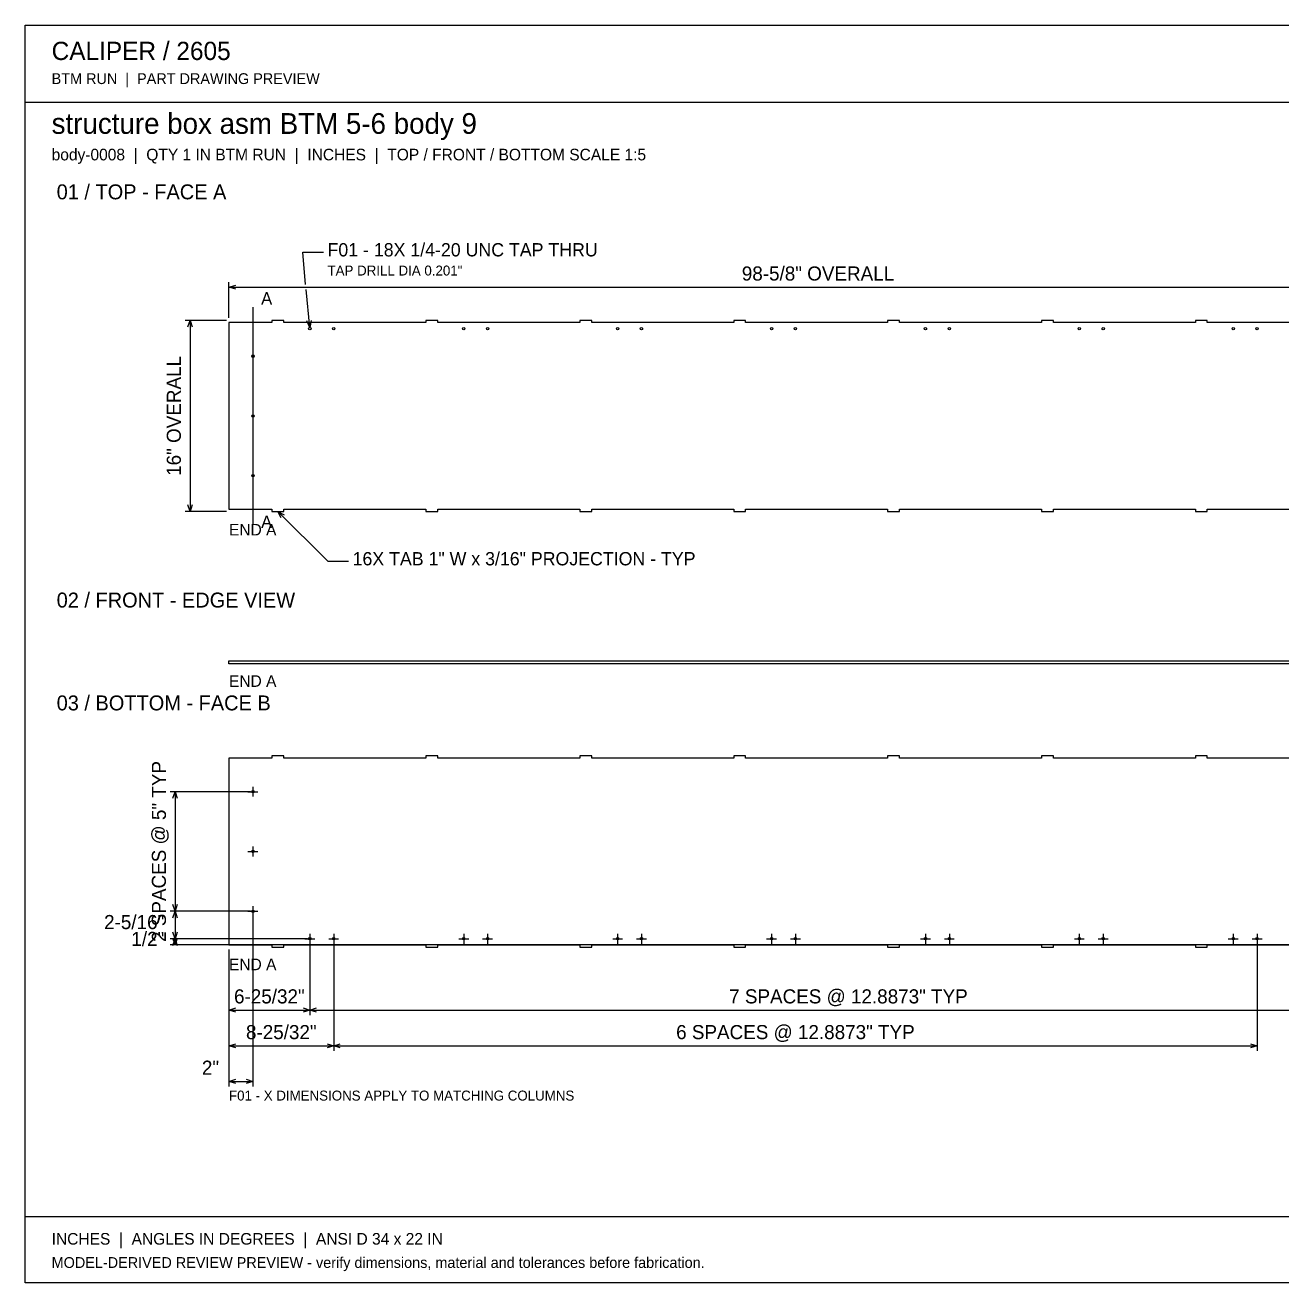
# Model space of a CAD drawing. Header units: inches. Extents: x 2 to 168, y 2 to 108.
# Drawn here: x 2.4 to 107.6, y 2.4 to 107.6 of the extents above; entities that cross this region are included whole.
import ezdxf
from ezdxf.enums import TextEntityAlignment as Align

# ---------------------------------------------------------------- set-up
doc = ezdxf.new("R2010")
doc.units = ezdxf.units.IN
doc.header["$MEASUREMENT"] = 0

msp = doc.modelspace()

# ---------------------------------------------------------------- linework, layer by layer
at = {"layer": 'ANNOTATION'}
for p, q in [((25.85, 85.92), (25.6, 88.63)), ((25.6, 88.63), (27.33, 88.63)), ((19.43, 83.14), (19.43, 86.13)), ((19.43, 85.71), (19.99, 85.88)), ((19.43, 85.71), (118.07, 85.71)), ((19.99, 85.53), (19.43, 85.71)), ((26.19, 82.34), (25.89, 85.5)), ((21.43, 84.04), (21.43, 65.89)), ((19.22, 82.93), (15.75, 82.93)), ((15.99, 82.38), (16.17, 82.93)), ((16.17, 82.93), (16.17, 66.93)), ((16.17, 82.93), (16.34, 82.38)), ((26.19, 82.34), (25.96, 82.88)), ((26.31, 82.91), (26.19, 82.34)), ((16.17, 66.93), (15.99, 67.49)), ((16.34, 67.49), (16.17, 66.93)), ((19.22, 66.93), (15.75, 66.93)), ((23.53, 66.93), (27.7, 62.76)), ((23.8, 66.41), (23.53, 66.93)), ((23.53, 66.93), (24.05, 66.66)), ((27.7, 62.76), (29.43, 62.76)), ((21.22, 43.47), (14.5, 43.47)), ((14.74, 42.92), (14.92, 43.47)), ((14.92, 43.47), (14.92, 33.47)), ((14.92, 43.47), (15.09, 42.92)), ((21.01, 43.47), (21.85, 43.47)), ((21.43, 43.89), (21.43, 43.06)), ((21.01, 38.47), (21.85, 38.47)), ((21.43, 38.89), (21.43, 38.06)), ((14.92, 33.47), (14.74, 34.03)), ((15.09, 34.03), (14.92, 33.47)), ((21.43, 33.89), (21.43, 33.06)), ((21.22, 33.47), (14.5, 33.47)), ((21.22, 33.47), (14.5, 33.47)), ((14.74, 32.92), (14.92, 33.47)), ((14.92, 33.47), (14.92, 31.16)), ((14.92, 33.47), (15.09, 32.92)), ((21.01, 33.47), (21.85, 33.47)), ((21.43, 33.26), (21.43, 18.81)), ((14.92, 31.16), (14.74, 31.72)), ((15.09, 31.72), (14.92, 31.16)), ((25.99, 31.16), (14.5, 31.16)), ((25.99, 31.16), (14.5, 31.16)), ((115.74, 30.66), (14.5, 30.66)), ((14.92, 30.66), (14.74, 31.22)), ((14.74, 30.6), (14.92, 31.16)), ((15.09, 31.22), (14.92, 30.66)), ((14.92, 31.16), (14.92, 30.66)), ((14.92, 31.16), (15.09, 30.6)), ((25.78, 31.16), (26.61, 31.16)), ((26.2, 31.58), (26.2, 30.74)), ((26.2, 30.95), (26.2, 24.78)), ((26.2, 30.95), (26.2, 24.78)), ((27.78, 31.16), (28.61, 31.16)), ((28.2, 31.58), (28.2, 30.74)), ((28.2, 30.95), (28.2, 21.79)), ((28.2, 30.95), (28.2, 21.79)), ((38.67, 31.16), (39.5, 31.16)), ((39.09, 31.58), (39.09, 30.74)), ((40.67, 31.16), (41.5, 31.16)), ((41.09, 31.58), (41.09, 30.74)), ((51.56, 31.16), (52.39, 31.16)), ((51.97, 31.58), (51.97, 30.74)), ((53.56, 31.16), (54.39, 31.16)), ((53.97, 31.58), (53.97, 30.74)), ((64.44, 31.16), (65.28, 31.16)), ((64.86, 31.58), (64.86, 30.74)), ((66.44, 31.16), (67.28, 31.16)), ((66.86, 31.58), (66.86, 30.74)), ((77.33, 31.16), (78.16, 31.16)), ((77.75, 31.58), (77.75, 30.74)), ((79.33, 31.16), (80.16, 31.16)), ((79.75, 31.58), (79.75, 30.74)), ((90.22, 31.16), (91.05, 31.16)), ((90.63, 31.58), (90.63, 30.74)), ((92.22, 31.16), (93.05, 31.16)), ((92.63, 31.58), (92.63, 30.74)), ((103.1, 31.16), (103.94, 31.16)), ((103.52, 31.58), (103.52, 30.74)), ((105.1, 31.16), (105.94, 31.16)), ((105.52, 31.58), (105.52, 30.74)), ((105.52, 30.95), (105.52, 21.79)), ((19.43, 30.26), (19.43, 24.78)), ((19.43, 30.26), (19.43, 21.79)), ((19.43, 30.26), (19.43, 18.81)), ((19.43, 25.19), (19.99, 25.37)), ((25.64, 25.37), (26.2, 25.19)), ((26.2, 25.19), (26.75, 25.37)), ((19.43, 25.19), (26.2, 25.19)), ((19.99, 25.02), (19.43, 25.19)), ((26.2, 25.19), (25.64, 25.02)), ((26.2, 25.19), (116.41, 25.19)), ((26.75, 25.02), (26.2, 25.19)), ((19.43, 22.21), (19.99, 22.38)), ((19.43, 22.21), (28.2, 22.21)), ((19.99, 22.03), (19.43, 22.21)), ((27.64, 22.38), (28.2, 22.21)), ((28.2, 22.21), (27.64, 22.03)), ((28.2, 22.21), (28.75, 22.38)), ((28.2, 22.21), (105.52, 22.21)), ((28.75, 22.03), (28.2, 22.21)), ((104.97, 22.38), (105.52, 22.21)), ((105.52, 22.21), (104.97, 22.03)), ((19.43, 19.22), (19.99, 19.4)), ((19.43, 19.22), (21.43, 19.22)), ((19.99, 19.05), (19.43, 19.22)), ((20.87, 19.4), (21.43, 19.22)), ((21.43, 19.22), (20.87, 19.05))]:
    msp.add_line(p, q, dxfattribs=at)
at = {"layer": 'OUTLINE'}
for p, q in [((2.36, 107.64), (167.64, 107.64)), ((2.36, 2.36), (2.36, 107.64)), ((2.36, 101.18), (167.64, 101.18)), ((19.43, 82.74), (19.43, 67.12)), ((23.03, 82.74), (19.43, 82.74)), ((24.03, 82.93), (23.03, 82.93)), ((23.03, 82.93), (23.03, 82.74)), ((24.03, 82.74), (24.03, 82.93)), ((35.92, 82.74), (24.03, 82.74)), ((36.92, 82.93), (35.92, 82.93)), ((35.92, 82.93), (35.92, 82.74)), ((36.92, 82.74), (36.92, 82.93)), ((48.81, 82.74), (36.92, 82.74)), ((49.81, 82.93), (48.81, 82.93)), ((48.81, 82.93), (48.81, 82.74)), ((49.81, 82.74), (49.81, 82.93)), ((61.69, 82.74), (49.81, 82.74)), ((62.69, 82.93), (61.69, 82.93)), ((61.69, 82.93), (61.69, 82.74)), ((62.69, 82.74), (62.69, 82.93)), ((74.58, 82.74), (62.69, 82.74)), ((75.58, 82.93), (74.58, 82.93)), ((74.58, 82.93), (74.58, 82.74)), ((75.58, 82.74), (75.58, 82.93)), ((87.47, 82.74), (75.58, 82.74)), ((88.47, 82.93), (87.47, 82.93)), ((87.47, 82.93), (87.47, 82.74)), ((88.47, 82.74), (88.47, 82.93)), ((100.35, 82.74), (88.47, 82.74)), ((101.35, 82.93), (100.35, 82.93)), ((100.35, 82.93), (100.35, 82.74)), ((101.35, 82.74), (101.35, 82.93)), ((113.24, 82.74), (101.35, 82.74)), ((19.43, 67.12), (23.03, 67.12)), ((23.03, 67.12), (23.03, 66.93)), ((23.03, 66.93), (24.03, 66.93)), ((24.03, 66.93), (24.03, 67.12)), ((24.03, 67.12), (35.92, 67.12)), ((35.92, 67.12), (35.92, 66.93)), ((35.92, 66.93), (36.92, 66.93)), ((36.92, 66.93), (36.92, 67.12)), ((36.92, 67.12), (48.81, 67.12)), ((48.81, 67.12), (48.81, 66.93)), ((48.81, 66.93), (49.81, 66.93)), ((49.81, 66.93), (49.81, 67.12)), ((49.81, 67.12), (61.69, 67.12)), ((61.69, 67.12), (61.69, 66.93)), ((61.69, 66.93), (62.69, 66.93)), ((62.69, 66.93), (62.69, 67.12)), ((62.69, 67.12), (74.58, 67.12)), ((74.58, 67.12), (74.58, 66.93)), ((74.58, 66.93), (75.58, 66.93)), ((75.58, 66.93), (75.58, 67.12)), ((75.58, 67.12), (87.47, 67.12)), ((87.47, 67.12), (87.47, 66.93)), ((87.47, 66.93), (88.47, 66.93)), ((88.47, 66.93), (88.47, 67.12)), ((88.47, 67.12), (100.35, 67.12)), ((100.35, 67.12), (100.35, 66.93)), ((100.35, 66.93), (101.35, 66.93)), ((101.35, 66.93), (101.35, 67.12)), ((101.35, 67.12), (113.24, 67.12)), ((19.43, 54.44), (117.66, 54.44)), ((19.43, 54.19), (19.43, 54.44)), ((118.07, 54.19), (19.43, 54.19)), ((24.03, 46.47), (23.03, 46.47)), ((23.03, 46.47), (23.03, 46.28)), ((24.03, 46.28), (24.03, 46.47)), ((36.92, 46.47), (35.92, 46.47)), ((35.92, 46.47), (35.92, 46.28)), ((36.92, 46.28), (36.92, 46.47)), ((49.81, 46.47), (48.81, 46.47)), ((48.81, 46.47), (48.81, 46.28)), ((49.81, 46.28), (49.81, 46.47)), ((62.69, 46.47), (61.69, 46.47)), ((61.69, 46.47), (61.69, 46.28)), ((62.69, 46.28), (62.69, 46.47)), ((75.58, 46.47), (74.58, 46.47)), ((74.58, 46.47), (74.58, 46.28)), ((75.58, 46.28), (75.58, 46.47)), ((88.47, 46.47), (87.47, 46.47)), ((87.47, 46.47), (87.47, 46.28)), ((88.47, 46.28), (88.47, 46.47)), ((101.35, 46.47), (100.35, 46.47)), ((100.35, 46.47), (100.35, 46.28)), ((101.35, 46.28), (101.35, 46.47)), ((19.43, 46.28), (19.43, 30.66)), ((23.03, 46.28), (19.43, 46.28)), ((35.92, 46.28), (24.03, 46.28)), ((48.81, 46.28), (36.92, 46.28)), ((61.69, 46.28), (49.81, 46.28)), ((74.58, 46.28), (62.69, 46.28)), ((87.47, 46.28), (75.58, 46.28)), ((100.35, 46.28), (88.47, 46.28)), ((113.24, 46.28), (101.35, 46.28)), ((19.43, 30.66), (23.03, 30.66)), ((23.03, 30.66), (23.03, 30.47)), ((24.03, 30.47), (24.03, 30.66)), ((24.03, 30.66), (35.92, 30.66)), ((35.92, 30.66), (35.92, 30.47)), ((36.92, 30.47), (36.92, 30.66)), ((36.92, 30.66), (48.81, 30.66)), ((48.81, 30.66), (48.81, 30.47)), ((49.81, 30.47), (49.81, 30.66)), ((49.81, 30.66), (61.69, 30.66)), ((61.69, 30.66), (61.69, 30.47)), ((62.69, 30.47), (62.69, 30.66)), ((62.69, 30.66), (74.58, 30.66)), ((74.58, 30.66), (74.58, 30.47)), ((75.58, 30.47), (75.58, 30.66)), ((75.58, 30.66), (87.47, 30.66)), ((87.47, 30.66), (87.47, 30.47)), ((88.47, 30.47), (88.47, 30.66)), ((88.47, 30.66), (100.35, 30.66)), ((100.35, 30.66), (100.35, 30.47)), ((101.35, 30.47), (101.35, 30.66)), ((101.35, 30.66), (113.24, 30.66)), ((23.03, 30.47), (24.03, 30.47)), ((35.92, 30.47), (36.92, 30.47)), ((48.81, 30.47), (49.81, 30.47)), ((61.69, 30.47), (62.69, 30.47)), ((74.58, 30.47), (75.58, 30.47)), ((87.47, 30.47), (88.47, 30.47)), ((100.35, 30.47), (101.35, 30.47)), ((2.36, 7.92), (167.64, 7.92)), ((167.64, 2.36), (2.36, 2.36))]:
    msp.add_line(p, q, dxfattribs=at)
for centre in [(26.2, 82.24), (28.2, 82.24), (39.09, 82.24), (41.09, 82.24), (51.97, 82.24), (53.97, 82.24), (64.86, 82.24), (66.86, 82.24), (77.75, 82.24), (79.75, 82.24), (90.63, 82.24), (92.63, 82.24), (103.52, 82.24), (105.52, 82.24), (21.43, 79.93), (21.43, 74.93), (21.43, 69.93), (21.43, 43.47), (21.43, 38.47), (21.43, 33.47), (26.2, 31.16), (28.2, 31.16), (39.09, 31.16), (41.09, 31.16), (51.97, 31.16), (53.97, 31.16), (64.86, 31.16), (66.86, 31.16), (77.75, 31.16), (79.75, 31.16), (90.63, 31.16), (92.63, 31.16), (103.52, 31.16), (105.52, 31.16)]:
    msp.add_circle(centre, 0.1, dxfattribs=at)

# ---------------------------------------------------------------- texts
at = {"layer": 'ANNOTATION'}
for s, height, p in [('CALIPER / 2605', 1.5278, (4.58, 104.72)), ('BTM RUN  |  PART DRAWING PREVIEW', 0.9028, (4.58, 102.71)), ('structure box asm BTM 5-6 body 9', 1.7361, (4.58, 98.54)), ('body-0008  |  QTY 1 IN BTM RUN  |  INCHES  |  TOP / FRONT / BOTTOM SCALE 1:5', 0.9722, (4.58, 96.32)), ('01 / TOP - FACE A', 1.25, (5, 93.06)), ('F01 - 18X 1/4-20 UNC TAP THRU', 1.1111, (27.68, 88.28)), ('TAP DRILL DIA 0.201"', 0.8333, (27.68, 86.68)), ('A', 1.04, (22.12, 84.25)), ('A', 1.04, (22.12, 65.54)), ('END A', 0.972, (19.43, 64.92)), ('16X TAB 1" W x 3/16" PROJECTION - TYP', 1.1111, (29.78, 62.42)), ('02 / FRONT - EDGE VIEW', 1.25, (5, 58.89)), ('END A', 0.972, (19.43, 52.25)), ('03 / BOTTOM - FACE B', 1.25, (5, 50.28)), ('END A', 0.972, (19.43, 28.53)), ('F01 - X DIMENSIONS APPLY TO MATCHING COLUMNS', 0.8333, (19.43, 17.62)), ('INCHES  |  ANGLES IN DEGREES  |  ANSI D 34 x 22 IN', 0.9722, (4.58, 5.56)), ('MODEL-DERIVED REVIEW PREVIEW - verify dimensions, material and tolerances before fabrication.', 0.9028, (4.58, 3.61))]:
    msp.add_text(s, height=height, dxfattribs=at).set_placement(p)
for s, height, p in [('98-5/8" OVERALL', 1.1806, (68.75, 86.26)), ('6-25/32"', 1.181, (22.81, 25.75)), ('7 SPACES @ 12.8873" TYP', 1.1806, (71.3, 25.75)), ('8-25/32"', 1.181, (23.81, 22.76)), ('6 SPACES @ 12.8873" TYP', 1.1806, (66.86, 22.76))]:
    msp.add_text(s, height=height, dxfattribs=at).set_placement(p, align=Align.CENTER)
for s, p in [('16" OVERALL', (15.4, 74.93)), ('2 SPACES @ 5" TYP', (14.15, 38.47))]:
    msp.add_text(s, height=1.1806, rotation=90, dxfattribs=at).set_placement(p, align=Align.CENTER)
for s, p in [('2-5/16"', (14.01, 31.97)), ('1/2"', (14.01, 30.56)), ('2"', (18.6, 19.78))]:
    msp.add_text(s, height=1.181, dxfattribs=at).set_placement(p, align=Align.RIGHT)

doc.saveas('drawing.dxf')
